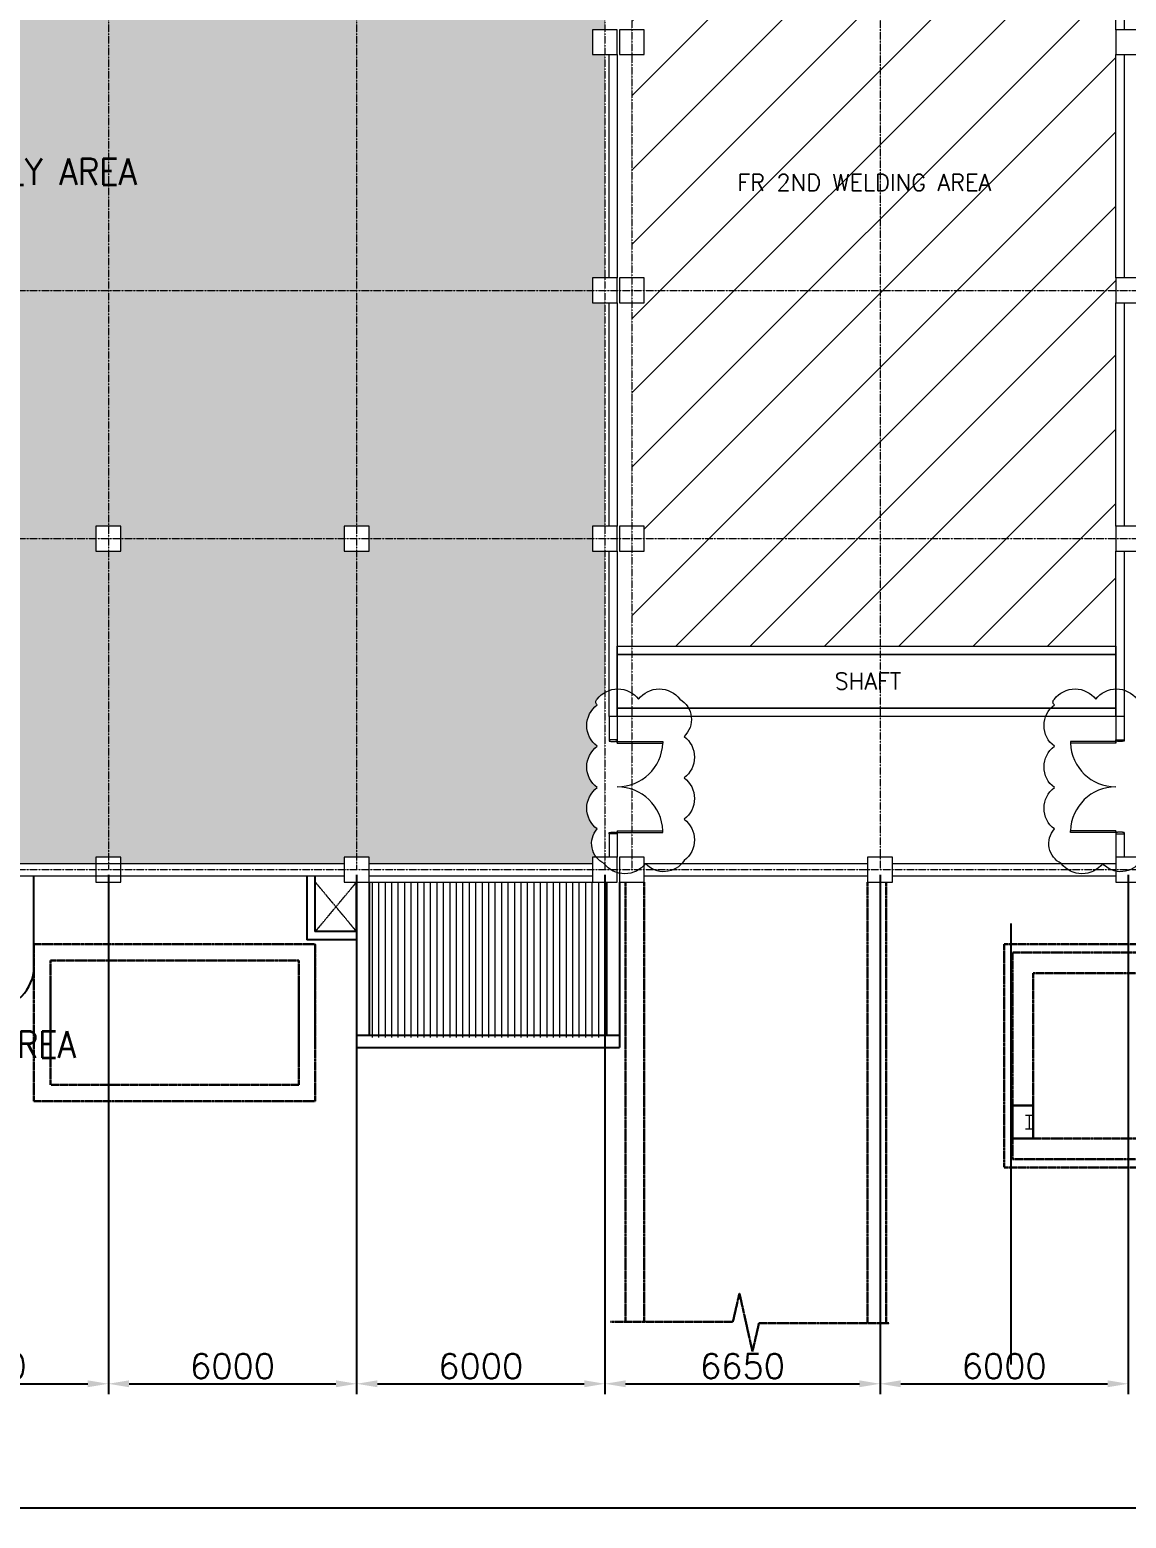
# Model space of a CAD drawing. Extents: x -59767 to 1106559, y -1290 to 1129522.
# Drawn here: x 636139 to 662639, y 224767 to 260745 of the extents above; entities that cross this region are included whole.
import ezdxf
from ezdxf.enums import TextEntityAlignment as Align

# ---------------------------------------------------------------- set-up
doc = ezdxf.new("R2010")
doc.units = 0
doc.linetypes.add('CENTER', pattern=[2, 1.25, -0.25, 0.25, -0.25])
doc.linetypes.add('HIDDEN', pattern=[0.375, 0.25, -0.125])
doc.layers.get('0').update_dxf_attribs({"linetype": 'CONTINUOUS', "lineweight": 9})
doc.layers.get('Defpoints').update_dxf_attribs({"linetype": 'CONTINUOUS', "lineweight": 9})
for name, color, linetype, lineweight in [('COLUMN', 2, 'CONTINUOUS', 9), ('TEXT', 3, 'CONTINUOUS', 9), ('WALL', 7, 'CONTINUOUS', 9), ('WALL_200', 3, 'CONTINUOUS', 9), ('WALL_300', 7, 'CONTINUOUS', 9), ('중간선', 5, 'CONTINUOUS', 9), ('중심선', 1, 'CENTER', 9), ('치수선', 6, 'CONTINUOUS', 9)]:
    doc.layers.add(name, color=color, linetype=linetype, lineweight=lineweight)
for name, color, linetype in [('CONC', 2, 'CONTINUOUS'), ('CY', 4, 'CONTINUOUS'), ('EQ', 253, 'CONTINUOUS'), ('TEXT2', 253, 'CONTINUOUS'), ('Y', 2, 'CONTINUOUS')]:
    doc.layers.add(name, color=color, linetype=linetype)
doc.styles.add('ROMANS', font='romans.shx', dxfattribs={"bigfont": 'whgtxt.shx'})
doc.styles.get("Standard").update_dxf_attribs({"font": 'romans.shx', "bigfont": 'whtgtxt.shx'})
doc.dimstyles.new('ISO-25', dxfattribs={"dimscale": 200, "dimtxt": 3, "dimasz": 2.5, "dimexe": 1.25, "dimexo": 0.625, "dimtad": 1, "dimdec": 0, "dimdsep": 46, "dimtxsty": 'Standard', "dimcen": 2.5, "dimadec": 0, "dimazin": 0, "dimtp": 0.1, "dimtm": 0.1, "dimtfac": 0.6, "dimtdec": 0, "dimtmove": 0, "dimatfit": 3, "dimfxl": 1, "dimtvp": 1, "dimtolj": 1, "dimarcsym": 0})

# ---------------------------------------------------------------- blocks, each defined once
blk = doc.blocks.new('column600')
at = {"layer": 'COLUMN', "linetype": 'Continuous'}
blk.add_lwpolyline([(-300, -300), (300, -300), (300, 300), (-300, 300)], close=True, dxfattribs=at)
blk = doc.blocks.new('*D437')
at = {"layer": 'Defpoints', "color": 0}
for p in [(638039, 240445), (644039, 240445), (644039, 228017)]:
    blk.add_point(p, dxfattribs=at)
at = {"layer": '치수선', "color": 0, "lineweight": -2}
for p, q in [((638039, 240320), (638039, 227767)), ((644039, 240320), (644039, 227767)), ((638539, 228017), (643539, 228017))]:
    blk.add_line(p, q, dxfattribs=at)
at = {"layer": '치수선', "color": 0}
for points in [[(638539, 228100), (638539, 227933), (638039, 228017)], [(643539, 227933), (643539, 228100), (644039, 228017)]]:
    blk.add_solid(points, dxfattribs=at)
at = {"layer": '치수선', "color": 0, "insert": (641039, 228442), "char_height": 600, "attachment_point": 5}
blk.add_mtext('\\A1;6000', dxfattribs=at)
blk = doc.blocks.new('*D438')
at = {"layer": 'Defpoints', "color": 0}
for p in [(644039, 240445), (650039, 240445), (650039, 228017)]:
    blk.add_point(p, dxfattribs=at)
at = {"layer": '치수선', "color": 0, "lineweight": -2}
for p, q in [((644039, 240320), (644039, 227767)), ((650039, 240320), (650039, 227767)), ((644539, 228017), (649539, 228017))]:
    blk.add_line(p, q, dxfattribs=at)
at = {"layer": '치수선', "color": 0}
for points in [[(644539, 228100), (644539, 227933), (644039, 228017)], [(649539, 227933), (649539, 228100), (650039, 228017)]]:
    blk.add_solid(points, dxfattribs=at)
at = {"layer": '치수선', "color": 0, "insert": (647039, 228442), "char_height": 600, "attachment_point": 5}
blk.add_mtext('\\A1;6000', dxfattribs=at)
blk = doc.blocks.new('*D440')
at = {"layer": 'Defpoints', "color": 0}
for p in [(650039, 240445), (656689, 240445), (656689, 228017)]:
    blk.add_point(p, dxfattribs=at)
at = {"layer": '치수선', "color": 0, "lineweight": -2}
for p, q in [((650039, 240320), (650039, 227767)), ((656689, 240320), (656689, 227767)), ((650539, 228017), (656189, 228017))]:
    blk.add_line(p, q, dxfattribs=at)
at = {"layer": '치수선', "color": 0}
for points in [[(650539, 228100), (650539, 227933), (650039, 228017)], [(656189, 227933), (656189, 228100), (656689, 228017)]]:
    blk.add_solid(points, dxfattribs=at)
at = {"layer": '치수선', "color": 0, "insert": (653364, 228442), "char_height": 600, "attachment_point": 5}
blk.add_mtext('\\A1;6650', dxfattribs=at)
blk = doc.blocks.new('*D441')
at = {"layer": 'Defpoints', "color": 0}
for p in [(656689, 240445), (662689, 240445), (662689, 228017)]:
    blk.add_point(p, dxfattribs=at)
at = {"layer": '치수선', "color": 0, "lineweight": -2}
for p, q in [((656689, 240320), (656689, 227767)), ((662689, 240320), (662689, 227767)), ((657189, 228017), (662189, 228017))]:
    blk.add_line(p, q, dxfattribs=at)
at = {"layer": '치수선', "color": 0}
for points in [[(657189, 228100), (657189, 227933), (656689, 228017)], [(662189, 227933), (662189, 228100), (662689, 228017)]]:
    blk.add_solid(points, dxfattribs=at)
at = {"layer": '치수선', "color": 0, "insert": (659689, 228442), "char_height": 600, "attachment_point": 5}
blk.add_mtext('\\A1;6000', dxfattribs=at)
blk = doc.blocks.new('*D457')
at = {"layer": 'Defpoints', "color": 0}
for p in [(632039, 240445), (638039, 240445), (638039, 228017)]:
    blk.add_point(p, dxfattribs=at)
at = {"layer": '치수선', "color": 0, "lineweight": -2}
for p, q in [((632039, 240320), (632039, 227767)), ((638039, 240320), (638039, 227767)), ((632539, 228017), (637539, 228017))]:
    blk.add_line(p, q, dxfattribs=at)
at = {"layer": '치수선', "color": 0}
for points in [[(632539, 228100), (632539, 227933), (632039, 228017)], [(637539, 227933), (637539, 228100), (638039, 228017)]]:
    blk.add_solid(points, dxfattribs=at)
at = {"layer": '치수선', "color": 0, "insert": (635039, 228442), "char_height": 600, "attachment_point": 5}
blk.add_mtext('\\A1;6000', dxfattribs=at)
blk = doc.blocks.new('*D521')
at = {"layer": 'Defpoints', "color": 0}
for p in [(694689, 240445), (568388, 234445), (694689, 225017)]:
    blk.add_point(p, dxfattribs=at)
at = {"layer": '치수선', "color": 0, "lineweight": -2}
for p, q in [((694689, 240320), (694689, 224767)), ((568388, 234320), (568388, 224767)), ((568888, 225017), (694189, 225017))]:
    blk.add_line(p, q, dxfattribs=at)
at = {"layer": '치수선', "color": 0}
for points in [[(568888, 225100), (568888, 224933), (568388, 225017)], [(694189, 224933), (694189, 225100), (694689, 225017)]]:
    blk.add_solid(points, dxfattribs=at)
at = {"layer": '치수선', "color": 0, "insert": (631538, 225442), "char_height": 600, "attachment_point": 5}
blk.add_mtext('\\A1;126300', dxfattribs=at)

msp = doc.modelspace()

# ---------------------------------------------------------------- hatches: boundary and pattern name
at = {"layer": '중간선'}
h = msp.add_hatch(dxfattribs=at)
h.set_pattern_fill('ANSI31', color=170, scale=400)
h.paths.add_polyline_path([(650688.6, 266144.9), (650988.6, 266144.9), (650988.6, 266344.9), (656388.6, 266344.9), (656388.6, 266144.9), (656688.6, 266144.9), (656688.6, 254444.9), (650988.6, 254444.9), (650988.6, 254744.9), (650688.6, 254744.9), (650688.6, 260144.9), (650988.6, 260144.9), (650988.6, 260744.9), (650688.6, 260744.9)])
h.paths.add_polyline_path([(656688.6, 254444.9), (656688.6, 266144.9), (656988.6, 266144.9), (656988.6, 266344.9), (657910.6, 266344.9), (657938.6, 266344.9), (657938.6, 266344.9), (660138.6, 266344.9), (661453.8, 266344.9), (662388.6, 266344.9), (662388.6, 266144.9), (662388.1, 260744.9), (662388.1, 260144.9), (662388.1, 254744.9), (662388.1, 254444.9)])
h.paths.add_polyline_path([(650688.6, 254144.9), (650988.6, 254144.9), (650988.6, 254444.9), (656688.6, 254444.9), (656688.6, 248444.9), (650988.6, 248444.9), (650988.6, 248744.9), (650688.6, 248744.9)])
h.paths.add_polyline_path([(656688.6, 248444.9), (662388.1, 248444.9), (662388.1, 248744.9), (662388.1, 254144.9), (662388.1, 254444.9), (656688.6, 254444.9)])
h.paths.add_polyline_path([(656338.6, 267094.9), (656338.6, 267394.9), (656338.6, 271794.9), (656338.6, 271994.9), (657938.6, 271994.9), (660138.6, 271994.9), (661738.6, 271994.9), (661738.6, 271794.9), (662038.6, 271794.9), (662038.6, 270910.9), (661425.3, 270910.9), (661425.3, 270870.9, 0.2987744), (662038.6, 270019.3), (662038.6, 269892.5, 0.2987744), (661425.3, 269040.9), (661425.3, 269000.9), (662038.6, 269000.9), (662038.6, 267394.9), (661738.6, 267394.9), (661738.6, 267094.9), (660138.6, 267094.9), (660138.6, 267644.9), (660098.6, 267644.1, 0.2582291), (659186, 267094.9), (658891.3, 267094.9, 0.2582291), (657978.6, 267644.9), (657938.6, 267644.9), (657938.6, 267094.9)])
h.paths.add_polyline_path([(650688.6, 245844.9), (650688.6, 248144.9), (650988.6, 248144.9), (650988.6, 248444.9), (656688.6, 248444.9), (656688.6, 245844.9)])
h.paths.add_polyline_path([(656688.6, 245844.9), (662388.1, 245844.9), (662388.1, 248144.9), (662388.1, 248444.9), (656688.6, 248444.9), (656688.6, 245844.9)])
h.paths.add_polyline_path([(653218.1, 257352.5), (653218.1, 256752.5), (660426.1, 256752.5), (660426.1, 257352.5)], flags=24)
h.paths.add_polyline_path([(653218.1, 257352.5), (653218.1, 256752.5), (660426.1, 256752.5), (660426.1, 257352.5)], flags=24)
h = msp.add_hatch(dxfattribs=at)
h.set_pattern_fill('PLUS', color=130, scale=25)
h.set_pattern_definition([(0, (0, 158.75), (0, 635), [317.5, -317.5]), (90, (158.75, 0), (-635, 4e-14), [317.5, -317.5])])
h.paths.add_polyline_path([(608038.6, 254444.9), (608038.6, 262143.5), (612513.6, 262144.9), (612513.6, 266344.9), (613738.6, 266344.9), (613738.6, 266144.9), (613738.6, 265929.3), (613738.6, 265901.3), (612588.6, 265901.3), (612588.6, 265861.3), (612589.3, 265861.3, 0.4117691), (613738.6, 264794.3), (613738.6, 264766.3), (613738.6, 262144.9), (614038.6, 262144.9), (614038.6, 254444.9)])
h.paths.add_polyline_path([(608038.6, 254444.9), (608038.6, 262143.5), (604713.7, 262142.4), (604713.7, 266344.9), (602338.6, 266344.9), (602338.6, 266144.9), (602038.6, 266144.9), (602038.6, 254444.9)])
h.paths.add_polyline_path([(632038.6, 254444.9), (632038.6, 266144.9), (632363.6, 266144.9), (632363.6, 266344.9), (637738.6, 266344.9), (637738.6, 266144.9), (638038.6, 266144.9), (638038.6, 254444.9)])
h.paths.add_polyline_path([(638038.6, 254444.9), (638038.6, 266144.9), (638338.6, 266144.9), (638338.6, 266344.9), (643738.6, 266344.9), (643738.6, 266144.9), (644038.6, 266144.9), (644038.6, 254444.9)])
h.paths.add_polyline_path([(595388.6, 264974.7), (595488.6, 264974.7), (595488.6, 265014.7), (595528.6, 265014.7), (595528.6, 265002.7), (595648.6, 265002.7), (595648.6, 265014.7), (595688.6, 265014.7), (595688.6, 265042.7), (595688.6, 266144.9), (595688.6, 266344.9), (601088.6, 266344.9), (601088.6, 266144.9), (601388.6, 266144.9), (601388.6, 254444.9), (595688.6, 254444.9), (595688.6, 263879.7), (595688.6, 263907.7), (595648.6, 263907.7), (595648.6, 263919.7), (595528.6, 263919.7), (595528.6, 263907.7), (595488.6, 263907.7, -0.0224634), (595388.6, 263908.9)])
h.paths.add_polyline_path([(632038.6, 254444.9), (632038.6, 266144.9), (631763.6, 266144.9), (631763.6, 266344.9), (626338.6, 266344.9), (626338.6, 266144.9), (626338.6, 265901.3), (627488.6, 265901.3), (627487.9, 265861.3, -0.4117691), (626338.6, 264794.3), (626338.6, 262144.9), (626038.6, 262144.9), (626038.6, 254444.9)])
h.paths.add_polyline_path([(644038.6, 254444.9), (644038.6, 266144.9), (644138.6, 266144.9), (644138.6, 264194.9), (650038.6, 264194.9), (650038.6, 262079.9), (648988.6, 262079.9), (648989.3, 262039.9, 0.3857374), (650038.6, 260974.1), (650038.6, 260744.9), (649738.6, 260744.9), (649738.6, 260144.9), (650038.6, 260144.9), (650038.6, 254744.9), (649738.6, 254744.9), (649738.6, 254444.9)])
h.paths.add_polyline_path([(638038.6, 240744.9), (638038.6, 248144.9), (638338.6, 248144.9), (638338.6, 248444.9), (643738.6, 248444.9), (643738.6, 248144.9), (644038.6, 248144.9), (644038.6, 240744.9), (643738.6, 240744.9), (643738.6, 240594.9), (638338.6, 240594.9), (638338.6, 240744.9)])
h.paths.add_polyline_path([(644038.6, 240744.9), (644038.6, 248144.9), (644338.6, 248144.9), (644338.6, 248444.9), (649738.6, 248444.9), (649738.6, 248144.9), (650038.6, 248144.9), (650038.6, 244727.8, 0.1010442), (649851.6, 244561.8, 0.5), (649851.6, 244426.7, 0.5), (649851.6, 243426.7, 0.5), (649851.6, 242426.7, 0.5), (649851.6, 241426.7, 0.3640064), (649831.3, 240745.1), (649738.6, 240745.1), (649738.6, 240594.9), (644338.6, 240594.9), (644338.6, 240744.9)])
h.paths.add_polyline_path([(626038.6, 254444.9), (626038.6, 262144.9), (621173.6, 262144.9, -0.4117691), (620106.6, 260994.9), (620066.6, 260994.9), (620066.6, 262144.9), (620038.6, 262144.9), (620038.6, 254444.9)])
h.paths.add_polyline_path([(622618.2, 262088.2), (622618.2, 261978), (623762, 261978), (623762, 262088.2)], flags=16)
h.paths.add_polyline_path([(623860.6, 261978), (623860.6, 262088.2), (624818.3, 262088.2), (624818.3, 261978)], flags=16)
h.paths.add_polyline_path([(614038.6, 254444.9), (614038.6, 262144.9), (620038.6, 262144.9), (620038.6, 262144.9), (620038.6, 254444.9)])
h.paths.add_polyline_path([(616619.2, 261978), (616619.2, 262088.2), (617763, 262088.2), (617763, 261978)], flags=16)
h.paths.add_polyline_path([(615535.1, 262088.2), (615535.1, 261978), (616492.7, 261978), (616492.7, 262088.2)], flags=16)
h.paths.add_polyline_path([(632338.6, 248444.9), (637738.6, 248444.9), (637738.6, 248144.9), (638038.6, 248144.9), (638038.6, 240744.9), (637738.6, 240744.9), (637738.6, 240594.9), (632338.6, 240594.9), (632338.6, 248144.6)])
h.paths.add_polyline_path([(608038.6, 254444.9), (614038.6, 254444.9), (614038.6, 248794.9), (613738.6, 248794.9), (613738.6, 248444.9), (608338.6, 248444.9), (608338.6, 248794.9), (608038.6, 248794.9)])
h.paths.add_polyline_path([(602038.6, 254444.9), (608038.6, 254444.9), (608038.6, 248794.9), (607738.6, 248794.9), (607738.6, 248444.9), (606670.6, 248444.9), (606670.6, 249493.9, 0.3855527), (605604.9, 248444.9), (602338.6, 248444.9), (602338.6, 248794.9), (602038.6, 248794.9), (602038.6, 254444.9)])
h.paths.add_polyline_path([(614038.6, 254444.9), (620038.6, 254444.9), (620038.6, 248794.9), (619738.8, 248794.9), (619738.8, 248444.9), (618145.7, 248444.9), (618145.7, 249494.6), (618105.7, 249493.9, 0.3855527), (617039.9, 248444.9), (617037.5, 248444.9, 0.3855527), (615971.7, 249493.9), (615971.7, 248444.9), (614338.6, 248444.9), (614338.6, 248794.9), (614038.6, 248794.9)])
h.paths.add_polyline_path([(620038.6, 254444.9), (626038.6, 254444.9), (626038.6, 248794.9), (625738.6, 248794.9), (625738.6, 248444.9), (623906.7, 248444.9, 0.3855528), (622840.9, 249494.6), (622800.9, 249494.6), (622800.9, 248444.9), (620338.8, 248444.9), (620338.8, 248794.9), (620038.6, 248794.9)])
h.paths.add_polyline_path([(632038.6, 254444.9), (638038.6, 254444.9), (638038.6, 248744.9), (637738.6, 248744.9), (637738.6, 248444.9), (632338.6, 248444.9), (632338.6, 248794.9), (632038.6, 248794.9)])
h.paths.add_polyline_path([(644038.6, 254444.9), (649738.6, 254444.9), (649738.6, 254144.9), (650038.6, 254144.9), (650038.6, 248744.9), (649738.6, 248744.9), (649738.6, 248444.9), (644338.6, 248444.9), (644338.6, 248744.9), (644038.6, 248744.9)])
h.paths.add_polyline_path([(626038.6, 254444.9), (632038.6, 254444.9), (632038.6, 248794.9), (631738.6, 248794.9), (631738.6, 248444.9), (631670.6, 248444.9), (631670.6, 249493.9, 0.3855528), (630604.9, 248444.9), (626338.6, 248444.9), (626338.6, 248794.9), (626038.6, 248794.9)])
h.paths.add_polyline_path([(638038.6, 254444.9), (644038.6, 254444.9), (644038.6, 248744.9), (643738.6, 248744.9), (643738.6, 248444.9), (638338.6, 248444.9), (638338.6, 248744.9), (638038.6, 248744.9)])
h.paths.add_polyline_path([(595688.6, 254444.9), (601388.6, 254444.9), (601388.6, 248794.9), (601088.6, 248794.9), (601088.6, 248444.9), (597823.6, 248444.9), (597823.6, 249494.6), (597783.6, 249493.9, 0.3855528), (596717.9, 248444.9), (595688.6, 248444.9), (595688.6, 248794.9)])
h.paths.add_polyline_path([(601388.6, 254444.9), (601388.6, 266144.9), (601688.6, 266144.9), (601688.6, 266444.9), (601738.6, 266444.9), (601738.6, 266144.9), (602038.6, 266144.9), (602038.6, 254444.9)])
h.paths.add_polyline_path([(601388.6, 254444.9), (602038.6, 254444.9), (602038.6, 248794.9), (601738.6, 248794.9), (601738.6, 248444.9), (601688.6, 248444.9), (601688.6, 248794.9), (601388.6, 248794.9)])
h.paths.add_polyline_path([(602033.9, 262200.2), (602033.9, 261600.2), (612153.9, 261600.2), (612153.9, 262200.2)], flags=24)
h.paths.add_polyline_path([(629616, 257796.1), (629616, 256836.1), (639422.8, 256836.1), (639422.8, 257796.1)], flags=24)

# ---------------------------------------------------------------- linework, layer by layer
at = {"color": 6, "ltscale": 0.5}
for p, q in [((644412.6, 240144.9), (644412.6, 236390.5)), ((644568.9, 240144.9), (644568.9, 236390.5)), ((644725.1, 240144.9), (644725.1, 236390.5)), ((644881.4, 240144.9), (644881.4, 236390.5)), ((645037.6, 240144.9), (645037.6, 236390.5)), ((645193.9, 240144.9), (645193.9, 236390.5)), ((645350.1, 240144.9), (645350.1, 236390.5)), ((645506.4, 240144.9), (645506.4, 236390.5)), ((645662.6, 240144.9), (645662.6, 236390.5)), ((645818.9, 240144.9), (645818.9, 236390.5)), ((645975.1, 240144.9), (645975.1, 236390.5)), ((646131.4, 240144.9), (646131.4, 236390.5)), ((646287.6, 240144.9), (646287.6, 236390.5)), ((646443.9, 240144.9), (646443.9, 236390.5)), ((646600.1, 240144.9), (646600.1, 236390.5)), ((646756.4, 240144.9), (646756.4, 236390.5)), ((646912.6, 240144.9), (646912.6, 236390.5)), ((647068.9, 240144.9), (647068.9, 236390.5)), ((647225.1, 240144.9), (647225.1, 236390.5)), ((647381.4, 240144.9), (647381.4, 236390.5)), ((647537.6, 240144.9), (647537.6, 236390.5)), ((647693.9, 240144.9), (647693.9, 236390.5)), ((647850.1, 240144.9), (647850.1, 236390.5)), ((648006.4, 240144.9), (648006.4, 236390.5)), ((648162.6, 240144.9), (648162.6, 236390.5)), ((648318.9, 240144.9), (648318.9, 236390.5)), ((648475.1, 240144.9), (648475.1, 236390.5)), ((648631.4, 240144.9), (648631.4, 236390.5)), ((648787.6, 240144.9), (648787.6, 236390.5)), ((648943.9, 240144.9), (648943.9, 236390.5)), ((649100.1, 240144.9), (649100.1, 236390.5)), ((649256.4, 240144.9), (649256.4, 236390.5)), ((649412.6, 240144.9), (649412.6, 236390.5)), ((649568.9, 240144.9), (649568.9, 236390.5)), ((649725.1, 240144.9), (649725.1, 236390.5)), ((649881.4, 240144.9), (649881.4, 236390.5))]:
    msp.add_line(p, q, dxfattribs=at)
at = {"layer": 'CONC', "color": 7, "linetype": 'Continuous'}
for p, q in [((642838.6, 240294.9, -3.5), (642838.6, 238744.9, -3.5)), ((643031.4, 240294.9, -4), (643031.4, 238944.9, -4)), ((644038.6, 238944.9, -3.5), (644038.6, 240144.9, -3.5)), ((644338.6, 240144.9, -3.5), (644338.6, 236444.9, -3.5)), ((650088.6, 236444.9, -3.5), (650088.6, 240144.9, -3.5)), ((650388.6, 240144.9, -3.5), (650388.6, 236144.9)), ((644038.6, 238944.9, -3.5), (643031.4, 238944.9, -3.5)), ((644038.6, 238744.9, -3.5), (642838.6, 238744.9, -3.5)), ((643038.6, 236194.9, -3.5), (643038.6, 238644.9, -3.5)), ((644038.6, 238744.9), (644038.6, 236144.9)), ((644038.6, 236444.9, -3.5), (650388.6, 236444.9, -3.5)), ((644038.6, 236144.9, -3.5), (650388.6, 236144.9, -3.5))]:
    msp.add_line(p, q, dxfattribs=at)
at = {"layer": 'CY'}
msp.add_line((636238.6, 238094.9), (636238.6, 240294.9), dxfattribs=at)
msp.add_arc((635238.6, 238094.9), 1000, 270, 0, dxfattribs=at)
at = {"layer": 'EQ', "color": 6}
msp.add_line((659856.3, 228479.7), (659856.3, 239141.4), dxfattribs=at)
at = {"layer": 'TEXT2', "color": 3, "lineweight": 5}
for p, q in [((660202.2, 234509.3), (660388.6, 234509.3)), ((660295.4, 234509.3), (660295.4, 234180.4)), ((660202.2, 234180.4), (660388.6, 234180.4))]:
    msp.add_line(p, q, dxfattribs=at)
at = {"layer": 'WALL', "color": 0}
for p, q in [((650318.6, 243579.9), (650158.6, 243579.9)), ((662408.1, 243579.9), (662568.1, 243579.9)), ((650338.6, 243544.9), (651438.6, 243544.9)), ((650338.6, 243504.9), (650338.6, 243544.9)), ((650338.6, 243504.9), (651438.6, 243504.9)), ((651438.6, 243544.9), (651438.6, 243504.9)), ((661288.1, 243544.9), (661288.1, 243504.9)), ((662388.1, 243544.9), (661288.1, 243544.9)), ((662388.1, 243504.9), (661288.1, 243504.9)), ((662388.1, 243504.9), (662388.1, 243544.9)), ((650318.6, 241309.9), (650158.6, 241309.9)), ((650338.6, 241384.9), (651438.6, 241384.9)), ((650338.6, 241337.9), (650338.6, 241369.9)), ((650338.6, 241344.9), (651438.6, 241344.9)), ((651438.6, 241344.9), (651438.6, 241384.9)), ((661288.1, 241344.9), (661288.1, 241384.9)), ((662388.1, 241384.9), (661288.1, 241384.9)), ((662388.1, 241344.9), (661288.1, 241344.9)), ((662388.1, 241337.9), (662388.1, 241369.9)), ((662408.1, 241309.9), (662568.1, 241309.9))]:
    msp.add_line(p, q, dxfattribs=at)
at = {"layer": 'WALL', "color": 0, "linetype": 'HIDDEN', "lineweight": 30, "ltscale": 5}
for p, q in [((650538.1, 240144.9), (650538.1, 229516.4)), ((650988.1, 240144.9), (650988.1, 229516.4)), ((656387.2, 240144.9), (656387.2, 229484.2)), ((656837.2, 240144.9), (656837.2, 229484.2)), ((643038.6, 238644.9), (636238.6, 238644.9)), ((636238.6, 238644.9), (636238.6, 234844.9)), ((643038.6, 238644.9), (643038.6, 234844.9)), ((642638.6, 238244.9), (636638.6, 238244.9)), ((636638.6, 238244.9), (636638.6, 235244.9)), ((642638.6, 238244.9), (642638.6, 235244.9)), ((636238.6, 237744.9), (636238.6, 235744.9)), ((636638.6, 237744.9), (636638.6, 235744.9)), ((642638.6, 237744.9), (642638.6, 235744.9)), ((636638.6, 235244.9), (642638.6, 235244.9)), ((636238.6, 234844.9), (643038.6, 234844.9))]:
    msp.add_line(p, q, dxfattribs=at)
at = {"layer": 'WALL', "color": 0}
for points in [[(650338.6, 243579.9), (650138.6, 243579.9), (650138.6, 243551.9), (650178.6, 243551.9), (650178.6, 243539.9), (650298.6, 243539.9), (650298.6, 243551.9), (650338.6, 243551.9)], [(662388.1, 243579.9), (662588.1, 243579.9), (662588.1, 243551.9), (662548.1, 243551.9), (662548.1, 243539.9), (662428.1, 243539.9), (662428.1, 243551.9), (662388.1, 243551.9)], [(650338.6, 241309.9), (650138.6, 241309.9), (650138.6, 241337.9), (650178.6, 241337.9), (650178.6, 241349.9), (650298.6, 241349.9), (650298.6, 241337.9), (650338.6, 241337.9)], [(662388.1, 241309.9), (662588.1, 241309.9), (662588.1, 241337.9), (662548.1, 241337.9), (662548.1, 241349.9), (662428.1, 241349.9), (662428.1, 241337.9), (662388.1, 241337.9)]]:
    msp.add_lwpolyline(points, close=True, dxfattribs=at)
at = {"layer": 'WALL', "color": 0, "linetype": 'HIDDEN', "lineweight": 30, "ltscale": 5}
for points in [[(659688.6, 233244.9), (659688.6, 238644.9), (668588.6, 238644.9), (668588.6, 233244.9)], [(659888.6, 233444.9), (659888.6, 238444.9), (668388.6, 238444.9), (668388.6, 233444.9)], [(660388.6, 233944.9), (660388.6, 237944.9), (667888.6, 237944.9), (667888.6, 233944.9)]]:
    msp.add_lwpolyline(points, close=True, dxfattribs=at)
at = {"layer": 'WALL', "color": 0, "linetype": 'Continuous', "lineweight": 30, "ltscale": 200}
msp.add_lwpolyline([(660388.6, 233944.9), (660388.6, 234744.9), (659888.6, 234744.9), (659888.6, 233944.9)], close=True, dxfattribs=at)
at = {"layer": 'WALL', "color": 0, "linetype": 'HIDDEN', "lineweight": 30, "ltscale": 5}
msp.add_lwpolyline([(656920.1, 229484.2), (653763.6, 229484.2), (653605.3, 228796.3), (653447.9, 229500.3), (653290.6, 230204.3), (653132.3, 229516.4), (650163.5, 229516.4)], dxfattribs=at)
at = {"layer": 'WALL', "color": 0}
for centre, start, end in [((650338.6, 243544.9), 270, 357.91606), ((662388.1, 243544.9), 182.08394, 270), ((650338.6, 241344.9), 2.08394, 90), ((662388.1, 241344.9), 90, 177.91606)]:
    msp.add_arc(centre, 1100, start, end, dxfattribs=at)
at = {"layer": 'WALL_200', "ltscale": 0.5}
for points in [[(662588.6, 266144.9), (662588.6, 260744.9), (662388.6, 260744.9), (662388.6, 266144.9)], [(650338.6, 260144.9), (650338.6, 254744.9), (650138.6, 254744.9), (650138.6, 260144.9)], [(662588.1, 260144.9), (662588.1, 254744.9), (662388.1, 254744.9), (662388.1, 260144.9)], [(650338.6, 254144.9), (650338.6, 248744.9), (650138.6, 248744.9), (650138.6, 254144.9)], [(662588.1, 254144.9), (662588.1, 248744.9), (662388.1, 248744.9), (662388.1, 254144.9)], [(650338.6, 248144.9), (650338.6, 244144.9), (650138.6, 244144.9), (650138.6, 248144.9)], [(662588.1, 248144.9), (662588.1, 244144.9), (662388.1, 244144.9), (662388.1, 248144.9)], [(650338.6, 245844.9), (662388.1, 245844.9), (662388.1, 245644.9), (650338.6, 245644.9)], [(650338.6, 244344.9), (662388.1, 244344.9), (662388.1, 244144.9), (650338.6, 244144.9)]]:
    msp.add_lwpolyline(points, close=True, dxfattribs=at)
at = {"layer": 'WALL_300', "linetype": 'Continuous', "lineweight": 9}
for p, q in [((632338.6, 240594.9), (643738.6, 240594.9)), ((644338.6, 240594.9), (649738.6, 240594.9)), ((650988.6, 240594.9), (656388.1, 240594.9)), ((656988.1, 240594.9), (662388.1, 240594.9)), ((632338.6, 240294.9), (643738.6, 240294.9)), ((644338.6, 240294.9), (649738.6, 240294.9)), ((650988.6, 240294.9), (656388.1, 240294.9)), ((656988.1, 240294.9), (662388.1, 240294.9))]:
    msp.add_line(p, q, dxfattribs=at)
at = {"layer": '중간선', "color": 2}
for p, q in [((650138.6, 244144.9), (650138.6, 243551.9)), ((650338.6, 244144.9), (650338.6, 243504.9)), ((662388.1, 244144.9), (662388.1, 243504.9)), ((662588.1, 244144.9), (662588.1, 243551.9)), ((650138.6, 241337.9), (650138.6, 240744.9)), ((650338.6, 241384.9), (650338.6, 240744.9)), ((662388.1, 241384.9), (662388.1, 240744.9)), ((662588.1, 241337.9), (662588.1, 240744.9))]:
    msp.add_line(p, q, dxfattribs=at)
for points in [[(650338.6, 245644.9), (662388.1, 245644.9), (662388.1, 244344.9), (650338.6, 244344.9)], [(644338.6, 240144.9), (650088.6, 240144.9), (650088.6, 236444.9), (644338.6, 236444.9)]]:
    msp.add_lwpolyline(points, close=True, dxfattribs=at)
at = {"layer": '중간선', "color": 10}
for points in [[(649851.6, 244561.8, -0.5), (650851.6, 244561.8, -0.5), (651851.6, 244561.8, -0.5), (651952.2, 243662.4, -0.5), (651952.2, 242662.4, -0.5), (651952.2, 241662.4, -0.5), (651952.2, 240662.4, -0.5), (651019.7, 240594.9, -0.5), (650019.7, 240594.9, -0.5), (649851.6, 241426.7, -0.5), (649851.6, 242426.7, -0.5), (649851.6, 243426.7, -0.5), (649851.6, 244426.7, -0.5)], [(660901.4, 244561.8, -0.5), (661901.4, 244561.8, -0.5), (662901.4, 244561.8, -0.5), (663002, 243662.4, -0.5), (663002, 242662.4, -0.5), (663002, 241662.4, -0.5), (663002, 240662.4, -0.5), (662069.5, 240594.9, -0.5), (661069.5, 240594.9, -0.5), (660901.4, 241426.7, -0.5), (660901.4, 242426.7, -0.5), (660901.4, 243426.7, -0.5), (660901.4, 244426.7, -0.5)]]:
    msp.add_lwpolyline(points, format="xyb", close=True, dxfattribs=at)
at = {"layer": '중심선'}
for p, q in [((638038.6, 303942.2), (638038.6, 240444.9)), ((644038.6, 303942.2), (644038.6, 240444.9)), ((650038.6, 303942.2), (650038.6, 240444.9)), ((650688.6, 266444.9), (650688.6, 240444.9)), ((656688.6, 266444.9), (656688.6, 240444.9)), ((568388.1, 254444.9), (694688.6, 254444.9)), ((568388.1, 248444.9), (694688.6, 248444.9)), ((568388.1, 240444.9), (694688.6, 240444.9))]:
    msp.add_line(p, q, dxfattribs=at)
at = {"layer": '치수선', "linetype": 'CENTER'}
for p, q in [((644038.6, 238944.9, -3.5), (643038.6, 240144.9, -3.5)), ((643038.6, 238944.9, -3.5), (644038.6, 240144.9, -3.5))]:
    msp.add_line(p, q, dxfattribs=at)

# ---------------------------------------------------------------- block references
at = {"layer": 'COLUMN', "linetype": 'Continuous'}
for p in [(650038.6, 260444.9), (650688.6, 260444.9), (662688.1, 260444.9), (650038.6, 254444.9), (650688.6, 254444.9), (662688.1, 254444.9), (638038.6, 248444.9), (644038.6, 248444.9), (650038.6, 248444.9), (650688.6, 248444.9), (662688.1, 248444.9), (638038.6, 240444.9), (644038.6, 240444.9), (650038.6, 240445.1), (650688.6, 240445.1), (656688.1, 240444.9), (662688.1, 240444.9)]:
    msp.add_blockref('column600', p, dxfattribs=at)

# ---------------------------------------------------------------- texts
at = {"layer": 'TEXT', "lineweight": 9}
for s, p in [('FR 2ND WELDING AREA', (653242.1, 256852.5)), ('SHAFT', (655590.3, 244801))]:
    msp.add_text(s, height=400, dxfattribs=at).set_placement(p)
at = {"layer": 'Y', "linetype": 'Continuous', "style": 'ROMANS', "width": 0.9}
for s, p in [('FUEL ASSEMBLY AREA', (634519.4, 257316.1)), ('310 GAS SUPPLY AREA', (632787.4, 236216.9))]:
    msp.add_text(s, height=640, dxfattribs=at).set_placement(p, align=Align.MIDDLE)

# ---------------------------------------------------------------- dimensions: what is measured, and where the dimension line sits
at = {"layer": '치수선'}
dim = msp.add_linear_dim(base=(694688.6158, 225016.6696), p1=(568388.1208, 234444.856), p2=(694688.6158, 240444.856), dimstyle='ISO-25', dxfattribs=at)
dim.commit()
dim.dimension.update_dxf_attribs({"geometry": '*D521', "text_midpoint": (631538.3683, 225016.6696), "dimtype": 160})
for base, p1, p2, picture, middle in [((638038.6, 228016.7), (632038.6, 240444.9), (638038.6, 240444.9), '*D457', (635038.6, 228441.7)), ((644038.6, 228016.7), (638038.6, 240444.9), (644038.6, 240444.9), '*D437', (641038.6, 228441.7)), ((650038.6, 228016.7), (644038.6, 240444.9), (650038.6, 240444.9), '*D438', (647038.6, 228441.7)), ((656688.6, 228016.7), (650038.6, 240444.9), (656688.6, 240444.9), '*D440', (653363.6, 228441.7)), ((662688.6, 228016.7), (656688.6, 240444.9), (662688.6, 240444.9), '*D441', (659688.6, 228441.7))]:
    dim = msp.add_linear_dim(base=base, p1=p1, p2=p2, dimstyle='ISO-25', dxfattribs=at)
    dim.commit()
    dim.dimension.update_dxf_attribs({"geometry": picture, "text_midpoint": middle})

doc.saveas('drawing.dxf')
